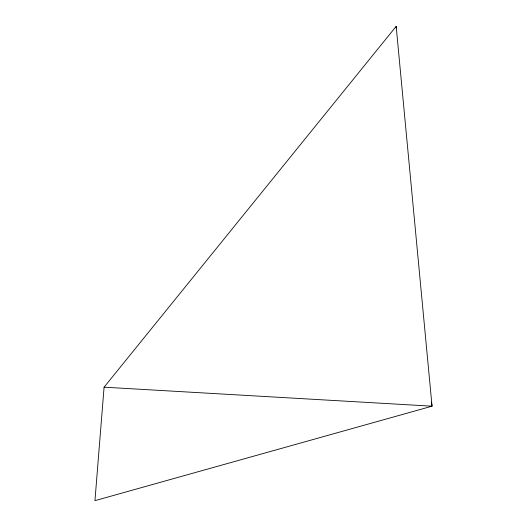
<?xml version="1.0" encoding="UTF-8"?>
<svg xmlns="http://www.w3.org/2000/svg" width="527" height="527" viewBox="0 0 527 527"><rect width="100%" height="100%" fill="white"/><g stroke="black" fill="none" stroke-linecap="round" stroke-linejoin="round"><path stroke-width="0.79" d="M104.082 387.187L94.952 500.65L432.048 406.185L396.172 26.35L104.082 387.187L432.048 406.185L431.363 402.134M396.041 27.984L396.172 26.35"/></g></svg>
